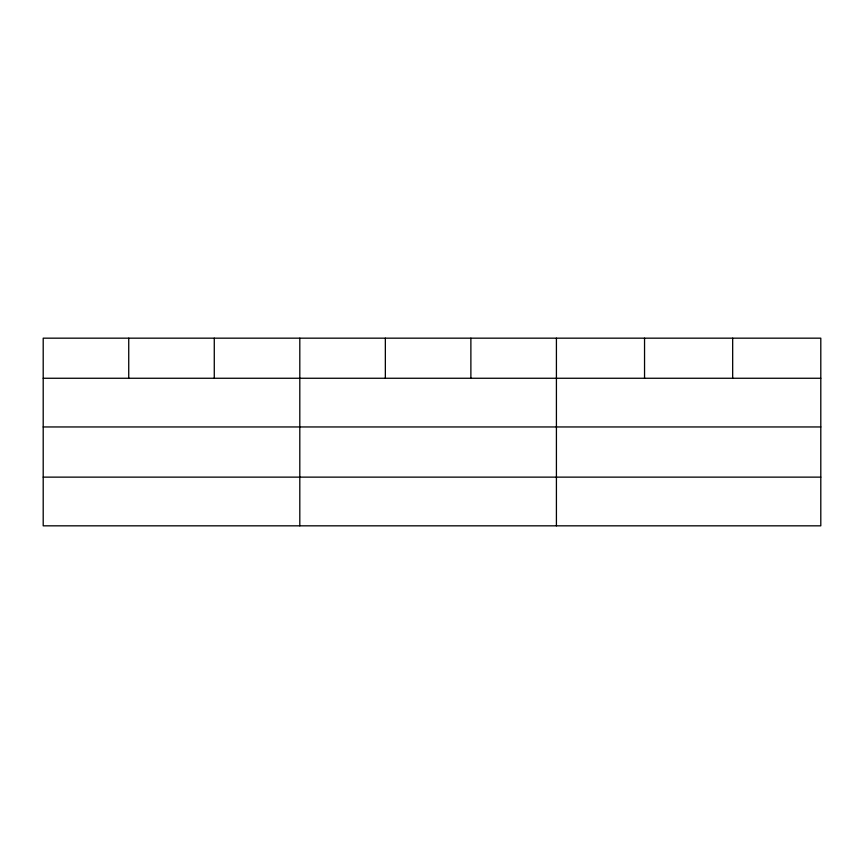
<?xml version="1.0" encoding="UTF-8"?>
<svg xmlns="http://www.w3.org/2000/svg" width="864" height="864" viewBox="0 0 864 864"><rect width="100%" height="100%" fill="white"/><g stroke="black" fill="none" stroke-linecap="round" stroke-linejoin="round"><path stroke-width="1.3" d="M820.8 426.956L820.8 338.17L43.2 338.17L43.2 525.83L820.8 525.83L820.8 426.956L43.2 426.956M43.2 378.259L820.8 378.259M43.2 477.133L820.8 477.133M732.672 338.17L732.672 378.259M644.544 338.17L644.544 378.259M556.416 338.17L556.416 525.83M470.88 338.17L470.88 378.259M385.344 338.17L385.344 378.259M299.808 338.17L299.808 525.83M214.272 338.17L214.272 378.259M128.736 338.17L128.736 378.259"/></g></svg>
